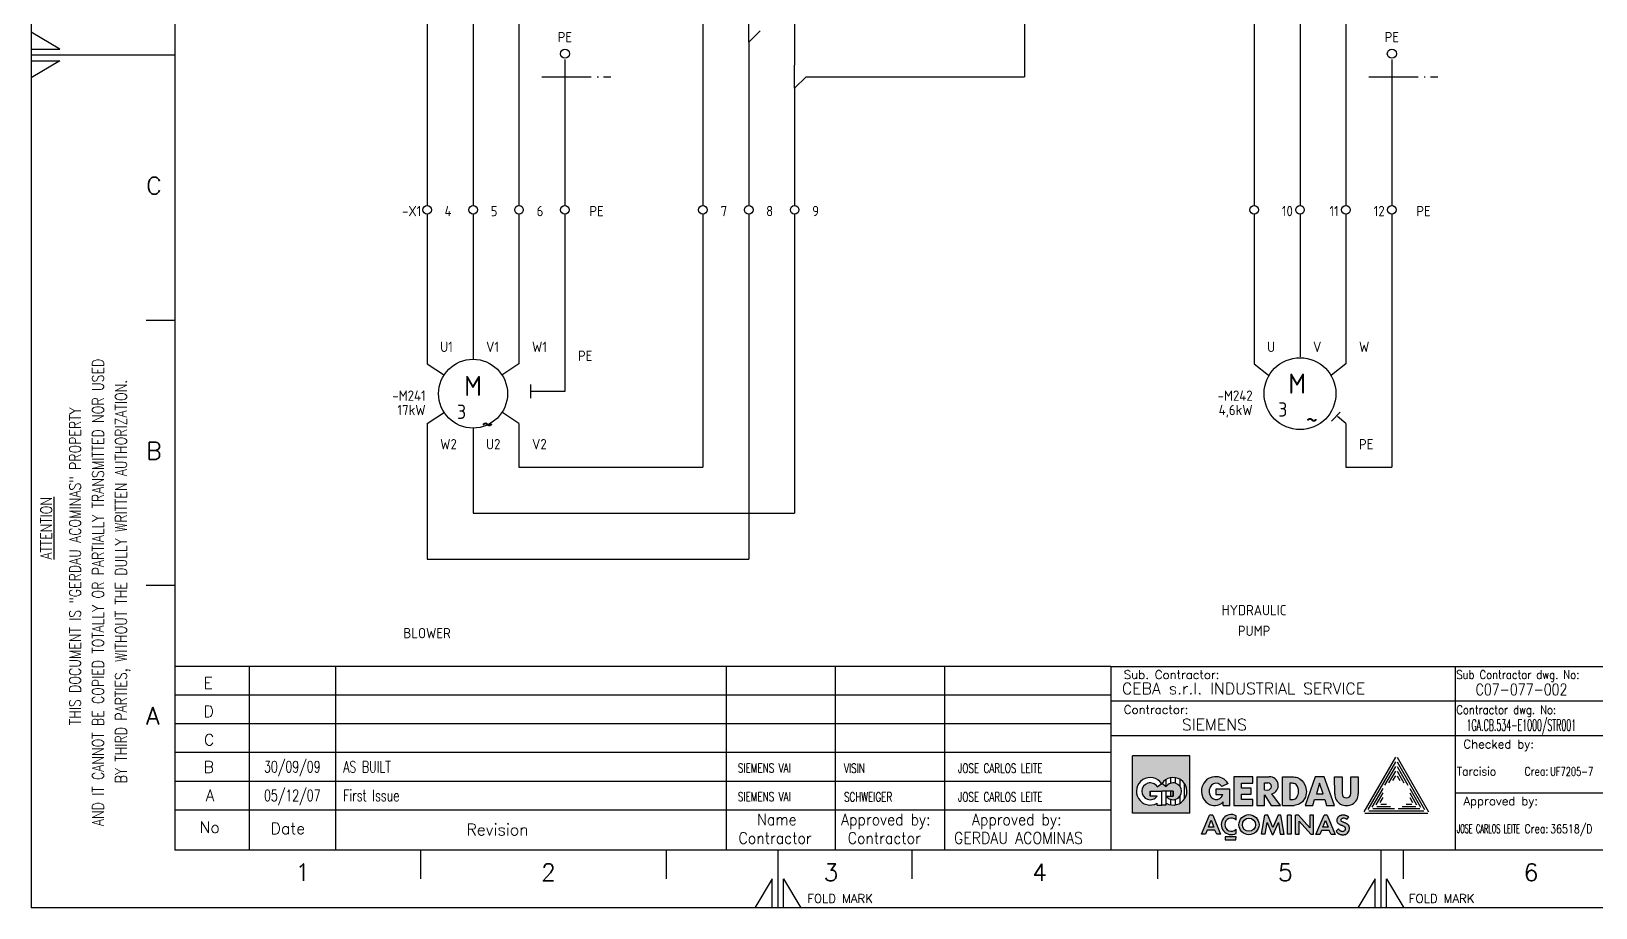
# Model space of a CAD drawing. Extents: x 520 to 940, y 6 to 303.
# Drawn here: x 520.2 to 792.6, y 6.5 to 159.1 of the extents above; entities that cross this region are included whole.
import ezdxf
from ezdxf.enums import TextEntityAlignment as Align

# ---------------------------------------------------------------- set-up
doc = ezdxf.new("R2010")
doc.units = 0
doc.header["$LTSCALE"] = 25
doc.header["$MEASUREMENT"] = 0
doc.linetypes.add('EPLANLINE7', pattern=[0])
doc.layers.get('0').update_dxf_attribs({"linetype": 'CONTINUOUS'})
for name, color, linetype in [('AUTOCONNECTING', 2, 'CONTINUOUS'), ('DESIG_', 3, 'CONTINUOUS'), ('FORM_1', 7, 'CONTINUOUS'), ('FORM_2', 4, 'CONTINUOUS'), ('FORM_3', 6, 'CONTINUOUS'), ('FORM_4', 1, 'CONTINUOUS'), ('MORSETTI', 7, 'CONTINUOUS'), ('SEF', 5, 'CONTINUOUS'), ('SIMBOLO', 4, 'CONTINUOUS'), ('TESTI', 7, 'CONTINUOUS'), ('TESTO', 5, 'CONTINUOUS')]:
    doc.layers.add(name, color=color, linetype=linetype)
doc.styles.add('ROMANS', font='romans.shx', dxfattribs={"width": 0.7, "oblique": 10, "height": 4})
doc.styles.get("Standard").update_dxf_attribs({"font": 'isocp.shx'})

# ---------------------------------------------------------------- blocks, each defined once
blk = doc.blocks.new('Format A3')
at = {"layer": 'FORM_1'}
h = blk.add_hatch(color=256, dxfattribs=at)
edge = h.paths.add_edge_path()
edge.add_line((217.87, 22.79), (217.87, 17.78))
edge.add_line((217.87, 17.78), (219.92, 17.78))
edge.add_spline(control_points=[(219.92, 17.78), (220.24, 17.85), (220.98, 18), (221.84, 18.93), (222.13, 20.2), (221.81, 21.63), (220.8, 22.71), (219.89, 22.77), (219.58, 22.79)], knot_values=[0, 0, 0, 0, 0.968333, 2.238245, 3.514092, 4.752916, 6.526982, 7.43734, 7.43734, 7.43734, 7.43734], degree=3, periodic=0)
edge.add_line((219.58, 22.79), (217.87, 22.79))
edge = h.paths.add_edge_path(flags=16)
edge.add_spline(control_points=[(219.59, 21.67), (219.7, 21.66), (220.06, 21.63), (220.6, 21.16), (220.68, 20.32), (220.63, 19.48), (220.1, 18.85), (219.69, 18.84), (219.58, 18.84)], knot_values=[0, 0, 0, 0, 0.326882, 1.089251, 1.872602, 2.763575, 3.625522, 3.966209, 3.966209, 3.966209, 3.966209], degree=3, periodic=0)
edge.add_line((219.58, 18.84), (219.17, 18.84))
edge.add_line((219.17, 18.84), (219.17, 21.67))
edge.add_line((219.17, 21.67), (219.59, 21.67))
h.paths.add_polyline_path([(223.55, 22.79), (221.81, 17.78), (223.19, 17.78), (223.48, 18.84), (225.23, 18.84), (225.54, 17.78), (226.94, 17.78), (225.11, 22.79)])
h.paths.add_polyline_path([(224.33, 21.67), (224.94, 19.81), (223.79, 19.81)], flags=16)
h.paths.add_polyline_path([(228.25, 22.79), (226.96, 22.79), (226.97, 19.8, 0.995265), (231.07, 19.81), (231.07, 22.79), (229.77, 22.79), (229.77, 19.87, -1), (228.25, 19.87)])
h.paths.add_polyline_path([(215.57, 22.79), (213.43, 22.79), (213.43, 17.78), (214.72, 17.78), (214.72, 19.66), (215.93, 17.78), (217.52, 17.78), (216.02, 19.84, 0.906396)])
h.paths.add_polyline_path([(215.29, 20.49), (214.72, 20.5), (214.72, 21.75), (215.31, 21.75, -1.017604)], flags=16)
h.paths.add_polyline_path([(209.42, 22.79), (209.42, 17.78), (212.73, 17.78), (212.73, 18.83), (210.73, 18.83), (210.73, 19.76), (212.41, 19.76), (212.41, 20.8), (210.73, 20.8), (210.73, 21.67), (212.73, 21.67), (212.73, 22.79)])
edge = h.paths.add_edge_path()
edge.add_ellipse((206.05, 20.28), major_axis=(0, -2.49), ratio=0.91559, start_angle=180.5657, end_angle=401.2517)
edge.add_line((207.56, 18.41), (207.56, 17.78))
edge.add_line((207.56, 17.78), (208.68, 17.78))
edge.add_line((208.68, 17.78), (208.68, 20.66))
edge.add_line((208.68, 20.66), (206.26, 20.66))
edge.add_line((206.26, 20.66), (206.26, 19.69))
edge.add_line((206.26, 19.69), (207.49, 19.69))
edge.add_ellipse((206.34, 20.25), major_axis=(0, -1.41), ratio=0.88785, start_angle=126.9107, end_angle=426.8029, ccw=False)
edge.add_line((207.34, 21.09), (208.41, 21.6))
edge.add_arc((206.36, 20.45), 2.34, 29.2872, 98.191)
h.paths.add_polyline_path([(205.74, 16.12), (205.19, 16.12), (203.77, 12.78), (204.46, 12.78), (204.76, 13.48), (206.07, 13.48), (206.44, 12.78), (207.11, 12.79)])
h.paths.add_polyline_path([(205.46, 15.22), (205.93, 14.01), (204.97, 14.01)], flags=16)
h.paths.add_polyline_path([(209.78, 12.92), (209.78, 13.66, -2.423597), (209.78, 15.28), (209.78, 16.02, 1.652966)])
h.paths.add_polyline_path([(210.29, 14.45, 1), (213.8, 14.45, 1)])
h.paths.add_polyline_path([(213.19, 14.45, -1), (210.89, 14.45, -1)], flags=16)
h.paths.add_polyline_path([(215.31, 16.12), (214.82, 16.12), (214.22, 12.78), (214.87, 12.78), (215.21, 14.84), (216.1, 12.73), (216.28, 12.73), (217.19, 14.84), (217.49, 12.78), (218.15, 12.78), (217.6, 16.12), (217.12, 16.12), (216.2, 13.99)])
h.paths.add_polyline_path([(219.4, 16.12), (218.75, 16.12), (218.75, 12.78), (219.4, 12.78)])
h.paths.add_polyline_path([(220.16, 12.78), (220.81, 12.78), (220.81, 15.04), (222.79, 12.78), (223.3, 12.78), (223.3, 16.12), (222.65, 16.12), (222.65, 13.88), (220.68, 16.12), (220.16, 16.12)])
h.paths.add_polyline_path([(225.66, 16.12), (225.13, 16.12), (223.7, 12.77), (224.39, 12.77), (224.69, 13.47), (226, 13.47), (226.37, 12.77), (227.04, 12.77)])
h.paths.add_polyline_path([(225.39, 15.2), (225.86, 14), (224.9, 14)], flags=16)
edge = h.paths.add_edge_path()
edge.add_spline(control_points=[(229.42, 15.81), (229.38, 15.84), (229.32, 15.89), (229.21, 15.96), (229.1, 16.02), (228.95, 16.09), (228.79, 16.14), (228.58, 16.18), (228.37, 16.18), (228.14, 16.15), (227.97, 16.08), (227.8, 16), (227.66, 15.88), (227.54, 15.75), (227.47, 15.59), (227.4, 15.42), (227.39, 15.24), (227.4, 15.04), (227.44, 14.85), (227.57, 14.66), (227.73, 14.54), (227.92, 14.42), (228.08, 14.35), (228.25, 14.29), (228.42, 14.23), (228.59, 14.16), (228.73, 14.07), (228.81, 13.98), (228.85, 13.89), (228.87, 13.78), (228.86, 13.67), (228.81, 13.54), (228.72, 13.42), (228.56, 13.32), (228.37, 13.29), (228.2, 13.3), (228.07, 13.34), (227.98, 13.38), (227.9, 13.44), (227.81, 13.5), (227.72, 13.6), (227.68, 13.69), (227.64, 13.74)], knot_values=[0, 0, 0, 0, 0.129897, 0.252239, 0.381983, 0.506097, 0.749316, 0.87783, 1.167741, 1.365595, 1.552935, 1.738999, 1.918105, 2.09238, 2.269928, 2.449255, 2.632957, 2.790606, 3.065835, 3.193419, 3.483878, 3.653535, 3.853782, 4.021202, 4.182707, 4.402789, 4.570564, 4.668988, 4.759204, 4.855589, 5.007336, 5.095097, 5.270281, 5.443299, 5.63607, 5.844858, 5.950481, 6.046454, 6.146081, 6.249423, 6.351995, 6.544354, 6.544354, 6.544354, 6.544354], degree=3, periodic=0)
edge.add_line((227.64, 13.74), (227.22, 13.33))
edge.add_spline(control_points=[(227.22, 13.33), (227.25, 13.3), (227.3, 13.21), (227.44, 13.06), (227.61, 12.91), (227.84, 12.8), (228.04, 12.73), (228.25, 12.7), (228.44, 12.69), (228.72, 12.72), (228.99, 12.82), (229.25, 13.03), (229.41, 13.25), (229.53, 13.57), (229.55, 13.89), (229.48, 14.23), (229.32, 14.44), (229.15, 14.58), (228.98, 14.67), (228.78, 14.76), (228.59, 14.83), (228.39, 14.91), (228.2, 15), (228.05, 15.18), (228.07, 15.39), (228.2, 15.54), (228.35, 15.61), (228.48, 15.63), (228.66, 15.63), (228.84, 15.57), (228.98, 15.46), (229.05, 15.4), (229.08, 15.37)], knot_values=[0, 0, 0, 0, 0.131114, 0.305389, 0.623258, 0.772631, 1.083491, 1.243018, 1.425854, 1.654083, 2.072988, 2.274716, 2.662927, 2.870188, 3.280959, 3.591243, 3.888658, 4.0589, 4.248032, 4.476436, 4.699919, 4.85554, 5.137678, 5.317889, 5.513624, 5.728226, 5.888869, 5.979085, 6.142909, 6.403998, 6.552706, 6.676571, 6.676571, 6.676571, 6.676571], degree=3, periodic=0)
edge.add_line((229.08, 15.37), (229.42, 15.81))
h.paths.add_polyline_path([(207.88, 12.33), (207.88, 11.83), (209.78, 11.83), (209.79, 12.33)])
h.paths.add_polyline_path([(201.77, 26.45), (191.77, 26.45), (191.77, 16.45), (201.77, 16.45)])
h.paths.add_polyline_path([(197.64, 18.19), (197.64, 17.87), (196.84, 17.87), (196.04, 17.87), (196.04, 18.19, -2.312045), (196.84, 21.6, -2.312045)], flags=16)
h.paths.add_polyline_path([(197.64, 19.43), (198.44, 19.43), (198.44, 20.27), (196.84, 20.27), (194.84, 20.27), (194.84, 19.43), (196.04, 19.43, -3.248328), (196.05, 21.08), (196.84, 21.6), (197.62, 21.08, -3.248328)], flags=0)
for p, q in [((0, 297), (0, 0)), ((5, 149.5), (0, 152.5)), ((0, 149.5), (5, 149.5)), ((0, 148.5), (25, 148.5)), ((0, 147.5), (5, 147.5)), ((5, 147.5), (0, 144.5)), ((20, 102.33), (25, 102.33)), ((20, 56.17), (25, 56.17)), ((37.97, 42), (37.97, 17)), ((52.97, 42), (52.97, 17)), ((120.99, 42), (120.99, 17)), ((140, 42), (140, 17)), ((159.01, 42), (159.01, 17)), ((248, 30), (248, 42)), ((188.01, 37), (25, 37)), ((188.01, 36), (298, 36)), ((188.01, 32), (25, 32)), ((188.01, 27), (25, 27)), ((191.77, 16.45), (191.77, 26.45)), ((201.77, 26.45), (191.77, 26.45)), ((201.77, 16.45), (201.77, 26.45)), ((237.53, 26.19), (232.06, 16.71)), ((237.53, 25.39), (232.76, 17.12)), ((237.53, 24.59), (235.65, 21.33)), ((237.83, 26.19), (243.31, 16.71)), ((237.83, 25.39), (242.62, 17.11)), ((237.83, 24.59), (239.72, 21.33)), ((188.01, 22), (25, 22)), ((197.64, 21.07), (197.64, 22.35)), ((198.44, 21.68), (198.44, 22.64)), ((199.24, 21.68), (199.24, 22.64)), ((200.04, 21.11), (200.04, 22.35)), ((209.42, 22.79), (209.42, 17.78)), ((212.73, 22.79), (209.42, 22.79)), ((212.73, 21.67), (212.73, 22.79)), ((213.43, 22.79), (213.43, 17.78)), ((213.43, 22.79), (215.57, 22.79)), ((217.87, 17.78), (217.87, 22.79)), ((217.87, 22.79), (219.58, 22.79)), ((223.55, 22.79), (221.81, 17.78)), ((225.11, 22.79), (223.55, 22.79)), ((226.94, 17.78), (225.11, 22.79)), ((226.97, 19.83), (226.96, 22.79)), ((226.96, 22.79), (228.25, 22.79)), ((228.25, 22.79), (228.25, 19.87)), ((229.77, 19.87), (229.77, 22.79)), ((229.77, 22.79), (231.07, 22.79)), ((231.07, 22.79), (231.07, 19.81)), ((237.53, 23.79), (236.34, 21.73)), ((237.53, 22.99), (237.04, 22.13)), ((237.83, 23.79), (239.03, 21.73)), ((237.83, 22.99), (238.33, 22.13)), ((194.84, 20.27), (196.84, 20.27)), ((194.84, 20.27), (196.84, 20.27)), ((194.84, 19.43), (194.84, 20.27)), ((194.84, 20.27), (194.84, 19.43)), ((196.04, 19.43), (194.84, 19.43)), ((196.04, 21.07), (196.84, 21.6)), ((197.64, 21.07), (196.84, 21.6)), ((196.84, 17.87), (196.84, 20.27)), ((198.84, 20.27), (196.84, 20.27)), ((198.84, 20.27), (196.84, 20.27)), ((197.64, 17.87), (197.64, 20.27)), ((197.64, 19.43), (198.84, 19.43)), ((198.44, 19.43), (198.44, 20.27)), ((198.84, 20.27), (198.84, 19.43)), ((198.84, 19.43), (198.84, 20.27)), ((200.04, 18.19), (200.04, 19.43)), ((200.84, 18.94), (200.84, 21.6)), ((208.68, 20.66), (206.26, 20.66)), ((206.26, 20.66), (206.26, 19.69)), ((206.26, 19.69), (207.49, 19.69)), ((208.41, 21.6), (207.34, 21.09)), ((208.68, 17.78), (208.68, 20.66)), ((210.73, 20.8), (210.73, 21.67)), ((210.73, 21.67), (212.73, 21.67)), ((212.41, 20.8), (210.73, 20.8)), ((210.73, 18.83), (210.73, 19.76)), ((210.73, 19.76), (212.41, 19.76)), ((212.41, 19.76), (212.41, 20.8)), ((214.72, 20.5), (214.72, 21.75)), ((214.72, 21.75), (215.31, 21.75)), ((214.72, 20.5), (215.31, 20.49)), ((214.72, 19.66), (215.93, 17.78)), ((214.72, 17.78), (214.72, 19.66)), ((217.52, 17.78), (216.02, 19.84)), ((224.33, 21.67), (223.79, 19.81)), ((223.79, 19.81), (224.94, 19.81)), ((224.94, 19.81), (224.33, 21.67)), ((235.33, 20.78), (233.45, 17.52)), ((235.33, 19.98), (234.14, 17.92)), ((235.33, 19.18), (234.84, 18.32)), ((240.04, 20.78), (241.92, 17.51)), ((240.04, 19.98), (241.23, 17.91)), ((240.04, 19.18), (240.54, 18.31)), ((248, 20), (298, 20)), ((201.77, 16.45), (191.77, 16.45)), ((196.04, 17.87), (196.04, 18.19)), ((196.04, 17.87), (196.84, 17.87)), ((197.64, 17.87), (196.84, 17.87)), ((197.64, 17.87), (197.64, 18.19)), ((198.44, 17.9), (198.44, 18.86)), ((199.24, 17.9), (199.24, 18.86)), ((207.56, 17.78), (207.56, 18.41)), ((207.56, 17.78), (208.68, 17.78)), ((209.42, 17.78), (212.73, 17.78)), ((212.73, 18.83), (210.73, 18.83)), ((212.73, 17.78), (212.73, 18.83)), ((213.43, 17.78), (214.72, 17.78)), ((215.93, 17.78), (217.52, 17.78)), ((217.87, 17.78), (219.92, 17.78)), ((221.81, 17.78), (223.19, 17.78)), ((223.19, 17.78), (223.48, 18.84)), ((223.48, 18.84), (225.23, 18.84)), ((225.23, 18.84), (225.54, 17.78)), ((225.54, 17.78), (226.94, 17.78)), ((232.21, 16.45), (243.16, 16.45)), ((232.9, 16.85), (242.47, 16.85)), ((233.6, 17.25), (237.37, 17.25)), ((234.29, 17.65), (236.67, 17.65)), ((234.98, 18.05), (235.98, 18.05)), ((238, 17.25), (241.77, 17.25)), ((238.7, 17.65), (241.08, 17.65)), ((239.39, 18.05), (240.39, 18.05)), ((203.77, 12.78), (205.19, 16.12)), ((204.97, 14.01), (205.46, 15.22)), ((205.93, 14.01), (204.97, 14.01)), ((205.74, 16.12), (205.19, 16.12)), ((205.46, 15.22), (205.93, 14.01)), ((205.74, 16.12), (207.11, 12.79)), ((209.78, 16.02), (209.78, 15.23)), ((209.78, 13.66), (209.78, 12.9)), ((214.22, 12.78), (214.82, 16.12)), ((215.31, 16.12), (214.82, 16.12)), ((214.87, 12.78), (215.21, 14.84)), ((215.21, 14.84), (216.1, 12.73)), ((216.2, 13.99), (215.31, 16.12)), ((217.12, 16.12), (216.2, 13.99)), ((216.28, 12.73), (217.19, 14.84)), ((217.6, 16.12), (217.12, 16.12)), ((217.19, 14.84), (217.49, 12.78)), ((218.15, 12.78), (217.6, 16.12)), ((218.75, 12.78), (218.75, 16.12)), ((219.4, 16.12), (218.75, 16.12)), ((219.4, 16.12), (219.4, 12.78)), ((220.16, 12.79), (220.16, 16.12)), ((220.68, 16.12), (220.16, 16.12)), ((222.65, 13.88), (220.68, 16.12)), ((220.81, 15.04), (222.79, 12.78)), ((220.81, 12.78), (220.81, 15.04)), ((222.65, 16.12), (222.65, 13.88)), ((223.3, 16.12), (222.65, 16.12)), ((223.3, 12.78), (223.3, 16.12)), ((223.7, 12.77), (225.13, 16.12)), ((224.9, 14), (225.39, 15.2)), ((225.86, 14), (224.9, 14)), ((225.66, 16.12), (225.13, 16.12)), ((225.39, 15.2), (225.86, 14)), ((225.66, 16.12), (227.04, 12.77)), ((227.22, 13.33), (227.64, 13.74)), ((229.08, 15.36), (229.42, 15.81)), ((204.46, 12.78), (203.77, 12.78)), ((204.76, 13.48), (204.46, 12.78)), ((206.07, 13.48), (204.76, 13.48)), ((206.44, 12.78), (206.07, 13.48)), ((207.11, 12.79), (206.44, 12.78)), ((207.88, 12.33), (207.88, 11.83)), ((209.79, 12.33), (207.88, 12.33)), ((207.88, 11.83), (209.78, 11.83)), ((209.78, 11.83), (209.79, 12.33)), ((214.87, 12.78), (214.22, 12.78)), ((216.1, 12.73), (216.28, 12.73)), ((217.49, 12.78), (218.15, 12.78)), ((219.4, 12.78), (218.75, 12.78)), ((220.16, 12.78), (220.81, 12.78)), ((222.79, 12.78), (223.3, 12.78)), ((224.39, 12.77), (223.7, 12.77)), ((224.69, 13.47), (224.39, 12.77)), ((226, 13.47), (224.69, 13.47)), ((226.37, 12.77), (226, 13.47)), ((227.04, 12.77), (226.37, 12.77)), ((67.78, 10), (67.78, 5)), ((110.55, 10), (110.55, 5)), ((130, 10), (130, 0)), ((153.33, 10), (153.33, 5)), ((196.11, 10), (196.11, 5)), ((235, 10), (235, 0)), ((238.89, 10), (238.89, 5)), ((129, 5), (126, 0)), ((129, 0), (129, 5)), ((131, 0), (131, 5)), ((131, 5), (134, 0)), ((234, 5), (231, 0)), ((234, 0), (234, 5)), ((236, 5), (239, 0)), ((236, 0), (236, 5)), ((420, 0), (0, 0))]:
    blk.add_line(p, q, dxfattribs=at)
blk.add_lwpolyline([(219.59, 21.67), (219.17, 21.67), (219.17, 18.84), (219.58, 18.84)], dxfattribs=at)
for radius in [1.75, 1.15]:
    blk.add_circle((212.04, 14.45), radius, dxfattribs=at)
for centre, radius, start, end in [((194.84, 20.27), 2.4, 33.5573, 300), ((198.84, 20.27), 2.4, 240, 146.4427), ((206.36, 20.45), 2.34, 29.2872, 98.191), ((215.65, 21.29), 1.5, 284.2434, 92.9996), ((194.84, 20.27), 1.46, 33.5573, 325.1132), ((198.84, 20.27), 1.46, 214.8868, 146.4427), ((215.31, 21.12), 0.633, 270, 90), ((229.02, 19.82), 2.05, 179.8525, 0.1475), ((229.01, 19.87), 0.761, 180, 0), ((208.97, 14.47), 1.75, 62.3456, 297.6544), ((208.97, 14.47), 1.15, 44.8431, 315.1569)]:
    blk.add_arc(centre, radius, start, end, dxfattribs=at)
for centre, major_axis, ratio, start_param, end_param in [((206.05, 20.28), (0, -2.49), 0.91559, 3.151467, 7.003163), ((206.34, 20.25), (0, -1.41), 0.88785, 2.21501, 7.449115)]:
    blk.add_ellipse(centre, major_axis=major_axis, ratio=ratio, start_param=start_param, end_param=end_param, dxfattribs=at)
for points in [[(219.58, 22.79), (220.48, 22.65), (221.76, 21.42), (222.04, 20.21), (221.73, 18.97), (220.84, 18.07), (219.92, 17.78)], [(219.58, 18.84), (219.91, 18.87), (220.52, 19.48), (220.66, 20.37), (220.5, 21.13), (219.91, 21.62), (219.59, 21.67)], [(227.22, 13.33), (227.3, 13.23), (227.41, 13.09), (227.66, 12.89), (227.79, 12.82), (228.09, 12.73), (228.24, 12.7), (228.43, 12.7), (228.65, 12.72), (229.04, 12.87), (229.2, 13), (229.43, 13.31), (229.5, 13.51), (229.53, 13.92), (229.46, 14.22), (229.28, 14.46), (229.15, 14.57), (228.99, 14.66), (228.78, 14.76), (228.57, 14.84), (228.43, 14.9), (228.18, 15.03), (228.07, 15.18), (228.09, 15.37), (228.22, 15.54), (228.37, 15.61), (228.46, 15.63), (228.62, 15.63), (228.87, 15.54), (228.99, 15.45), (229.08, 15.37)], [(227.64, 13.74), (227.75, 13.58), (227.81, 13.5), (227.9, 13.44), (227.98, 13.38), (228.07, 13.35), (228.17, 13.31), (228.38, 13.3), (228.56, 13.33), (228.71, 13.43), (228.82, 13.57), (228.85, 13.65), (228.86, 13.8), (228.84, 13.89), (228.8, 13.98), (228.74, 14.05), (228.6, 14.15), (228.4, 14.23), (228.25, 14.29), (228.09, 14.35), (227.91, 14.43), (227.76, 14.52), (227.54, 14.71), (227.47, 14.81), (227.4, 15.08), (227.39, 15.24), (227.41, 15.42), (227.47, 15.59), (227.55, 15.75), (227.66, 15.88), (227.8, 15.99), (227.97, 16.08), (228.14, 16.14), (228.34, 16.17), (228.63, 16.17), (228.75, 16.14), (228.99, 16.07), (229.1, 16.02), (229.21, 15.96), (229.31, 15.89), (229.42, 15.81)]]:
    blk.add_spline(points, degree=3, dxfattribs=at)
at = {"layer": 'FORM_3'}
for p in [(25, 287), (410, 10)]:
    blk.add_line(p, (25, 10), dxfattribs=at)
at = {"layer": 'FORM_4'}
for p, q in [((188.01, 42), (25, 42)), ((188.01, 42), (188.01, 10)), ((188.01, 42), (410, 42)), ((188.01, 30), (298, 30)), ((248, 10), (248, 30)), ((188.01, 17), (25, 17)), ((37.97, 17), (37.97, 10)), ((52.97, 17), (52.97, 10)), ((120.99, 17), (120.99, 10)), ((140, 17), (140, 10)), ((159.01, 17), (159.01, 10))]:
    blk.add_line(p, q, dxfattribs=at)
at = {"layer": 'FORM_1', "style": 'ROMANS'}
for p in [(135.13, 0.84), (239.88, 0.84)]:
    blk.add_text('FOLD MARK', height=1.5, dxfattribs=at).set_placement(p)
at = {"layer": 'FORM_2', "style": 'ROMANS', "width": 0.8}
for s, p in [('AND IT CANNOT BE COPIED TOTALLY OR PARTIALLY TRANSMITTED NOR USED', (12.63, 14.2)), ('BY THIRD PARTIES, WITHOUT THE DULLY WRITTEN AUTHORIZATION.', (16.63, 21.66)), ('THIS DOCUMENT IS "GERDAU ACOMINAS" PROPERTY', (8.63, 31.78)), ('%%UATTENTION', (3.61, 60.63))]:
    blk.add_text(s, height=2, rotation=90, dxfattribs=at).set_placement(p)
at = {"layer": 'FORM_2', "style": 'ROMANS'}
for s, height, p in [('Sub. Contractor:', 1.5, (190.24, 39.84)), ('E', 2, (30, 38.12)), ('D', 2, (30, 33.18)), ('Contractor:', 1.5, (190.24, 33.75)), ('C', 2, (30.07, 28.24)), ('Checked by:', 1.5, (249.38, 27.74)), ('B', 2, (30.02, 23.5)), ('A', 2, (30.36, 18.57)), ('Approved by:', 1.5, (249.38, 17.83)), ('No', 2, (29.31, 13.01)), ('Date', 2, (41.68, 12.8)), ('Revision', 2, (75.79, 12.6))]:
    blk.add_text(s, height=height, dxfattribs=at).set_placement(p)
for s, height, width, p in [('Sub Contractor dwg. No:', 1.5, 0.85, (248.15, 39.84)), ('Contractor dwg. No:', 1.5, 0.85, (248.15, 33.72)), ('Crea:', 1.5, 0.8, (260.02, 23)), ('Name', 2, 0.9, (126.4, 14.35)), ('Approved by:', 2, 0.9, (141.02, 14.35)), ('Approved by:', 2, 0.9, (163.81, 14.35)), ('Crea:', 1.5, 0.8, (260.02, 13)), ('Contractor ', 2, 0.9, (123.16, 11.12)), ('Contractor ', 2, 0.9, (142.17, 11.12)), ('GERDAU ACOMINAS', 2, 0.9, (160.68, 11.14))]:
    blk.add_text(s, height=height, dxfattribs=dict(at, width=width)).set_placement(p)
at = {"layer": 'FORM_2', "style": 'ROMANS', "flags": 4}
for tag, p in [('21', (189.91, 37.18)), ('18', (189.91, 30.89))]:
    blk.add_attdef(tag, p, '', height=2, dxfattribs=at)
at = {"layer": 'FORM_2', "color": 4, "style": 'ROMANS', "width": 0.8, "flags": 4}
for tag, p in [('22', (251.5, 37)), ('19', (251.5, 30.8)), ('24', (278.73, 22.67))]:
    blk.add_attdef(tag, p, '', height=2, dxfattribs=at)
at = {"layer": 'FORM_2', "style": 'ROMANS', "flags": 4}
for tag, p, height, width in [('23', (276.41, 37.01), 2, 0.8), ('20', (276.22, 30.68), 2, 0.8), ('14', (248.25, 23), 1.5, 0.9), ('15', (264.49, 22.98), 1.5, 0.8), ('16', (248.25, 13), 1.5, 0.9), ('17', (264.49, 12.98), 1.5, 0.8)]:
    blk.add_attdef(tag, p, '', height=height, dxfattribs=dict(at, width=width))
at = {"layer": 'FORM_4', "style": 'ROMANS'}
for s, p in [('C', (20.01, 124.24)), ('B', (20.01, 78.07)), ('A', (20.01, 31.9)), ('1', (45.99, 4.65)), ('2', (88.77, 4.65)), ('3', (137.98, 4.65)), ('4', (174.32, 4.65)), ('5', (217.1, 4.65)), ('6', (259.88, 4.65))]:
    blk.add_text(s, height=3, dxfattribs=at).set_placement(p)
at = {"layer": 'FORM_4', "color": 1, "style": 'ROMANS', "oblique": 10, "width": 0.8, "flags": 4}
for tag, p in [('11', (300.77, 34.39)), ('12', (300.77, 29.5)), ('13', (300.77, 24.62))]:
    blk.add_attdef(tag, p, '', height=2.5, dxfattribs=at)
at = {"layer": 'FORM_4', "color": 1, "style": 'ROMANS', "flags": 2}
blk.add_attdef('25', (279.66, 12.25), '', height=5, dxfattribs=at)
at = {"layer": 'FORM_4', "style": 'ROMANS', "width": 1.25, "flags": 4}
for tag, p in [('1', (303.88, 13.92)), ('3', (312.28, 13.92)), ('5', (324.88, 13.92)), ('7', (346.28, 13.92)), ('10', (395.28, 13.92))]:
    blk.add_attdef(tag, p, '', height=3.5, dxfattribs=at)
for tag, p in [('2', (310.18, 13.92)), ('4', (322.78, 13.92)), ('6', (339.78, 13.92)), ('9', (387.98, 13.92))]:
    blk.add_attdef(tag, text='', height=3.5, dxfattribs=at).set_placement(p, align=Align.CENTER)
at = {"layer": 'FORM_4', "color": 1, "style": 'ROMANS', "width": 1.25, "flags": 4}
blk.add_attdef('8', (368.28, 13.92), '', height=3.5, dxfattribs=at)
blk = doc.blocks.new('30_0_IEC_WUPI')
at = {"layer": 'SIMBOLO', "color": 3, "linetype": 'EPLANLINE7'}
blk.add_line((0, 4), (0, 1.6), dxfattribs=at)
blk.add_circle((0, 0.8), 0.75, dxfattribs=at)
blk = doc.blocks.new('60_0_IEC_WUPI')
at = {"layer": 'SIMBOLO', "color": 3, "linetype": 'EPLANLINE7'}
for p, q in [((0, 4), (0, 2)), ((8, 4), (8, 2.8)), ((16, 4), (16, 2)), ((0, 2), (3, 0)), ((16, 2), (13, 0)), ((0, -8.4), (3, -6.4)), ((16, -8.4), (13, -6.4)), ((0, -8.4), (0, -12)), ((8, -9.2), (8, -12)), ((16, -8.4), (16, -12))]:
    blk.add_line(p, q, dxfattribs=at)
blk.add_circle((8, -3.2), 6, dxfattribs=at)
at = {"layer": 'TESTO', "color": 4, "width": 0.998314}
for s, p in [('M', (8, -3.6)), ('~', (10.5, -10.4))]:
    blk.add_text(s, height=3.5, dxfattribs=at).set_placement(p, align=Align.CENTER)
at = {"layer": 'TESTO', "color": 3, "width": 1.0032}
blk.add_text('3', height=2.5, dxfattribs=at).set_placement((6, -7.6), align=Align.CENTER)
blk = doc.blocks.new('SO283')
at = {"layer": 'SIMBOLO', "color": 2, "linetype": 'EPLANLINE7'}
for p, q in [((0, 2), (0, 0)), ((0, 0), (2, 0))]:
    blk.add_line(p, q, dxfattribs=at)
blk = doc.blocks.new('SO300')
at = {"layer": 'SIMBOLO', "color": 2, "linetype": 'EPLANLINE7'}
blk.add_line((0, 3), (0, 0), dxfattribs=at)
blk.add_circle((0, 4), 0.8, dxfattribs=at)
blk = doc.blocks.new('184_0_IEC_WUPI')
at = {"layer": 'SIMBOLO', "color": 3, "linetype": 'EPLANLINE7'}
for p, q in [((0, 4), (0, 3.2)), ((0, 3.2), (0, -2.8)), ((-6, -1.6), (-6, -4)), ((0, -2.8), (-6, -2.8))]:
    blk.add_line(p, q, dxfattribs=at)
blk = doc.blocks.new('SO282')
at = {"layer": 'SIMBOLO', "color": 2, "linetype": 'EPLANLINE7'}
for p in [(-2, 0), (0, 2)]:
    blk.add_line(p, (0, 0), dxfattribs=at)
blk = doc.blocks.new('SO263')
at = {"layer": 'TESTI', "color": 2, "linetype": 'EPLANLINE7'}
for q in [(0, 2), (2, 0)]:
    blk.add_line((0, -2), q, dxfattribs=at)
blk = doc.blocks.new('62_0_IEC_WUPI')
at = {"layer": 'SIMBOLO', "color": 3, "linetype": 'EPLANLINE7'}
for p, q in [((0, 4), (0, 2)), ((8, 4), (8, 3.2)), ((16, 4), (16, 2)), ((0, 2), (2.5, 0)), ((16, 2), (13.5, 0)), ((15, -6.4), (13.5, -8)), ((16, -8.4), (14.5, -7.2)), ((16, -8.4), (16, -12))]:
    blk.add_line(p, q, dxfattribs=at)
blk.add_circle((8, -3.2), 6.25, dxfattribs=at)
at = {"layer": 'TESTO', "color": 4, "width": 0.998314}
blk.add_text('M', height=3.5, dxfattribs=at).set_placement((7.5, -3.2), align=Align.CENTER)
at = {"layer": 'TESTO', "color": 3, "width": 1.0032}
blk.add_text('3', height=2.5, dxfattribs=at).set_placement((5, -7.2), align=Align.CENTER)
at = {"layer": 'TESTO', "color": 4, "width": 0.998314}
blk.add_text('~', height=3.5, dxfattribs=at).set_placement((9, -9.6))

msp = doc.modelspace()

# ---------------------------------------------------------------- linework, layer by layer
at = {"layer": 'AUTOCONNECTING', "color": 2, "linetype": 'EPLANLINE7'}
for p, q in [((589.1, 195.18), (589.1, 131.18)), ((597.1, 195.18), (597.1, 131.18)), ((605.1, 195.18), (605.1, 131.18)), ((653.1, 195.18), (653.1, 153.18)), ((693.1, 195.18), (693.1, 151.18)), ((733.1, 195.18), (733.1, 131.18)), ((741.1, 195.18), (741.1, 131.18)), ((749.1, 195.18), (749.1, 131.18)), ((637.1, 165.18), (637.1, 131.18)), ((645.1, 157.18), (645.1, 131.18)), ((613.1, 151.18), (613.1, 131.18)), ((655.1, 151.18), (693.1, 151.18)), ((757.1, 151.18), (757.1, 131.18)), ((653.1, 149.18), (653.1, 131.18)), ((589.1, 127.18), (589.1, 103.18)), ((597.1, 127.18), (597.1, 103.18)), ((605.1, 127.18), (605.1, 103.18)), ((613.1, 127.18), (613.1, 103.18)), ((637.1, 127.18), (637.1, 83.18)), ((645.1, 127.18), (645.1, 67.18)), ((653.1, 127.18), (653.1, 75.18)), ((733.1, 127.18), (733.1, 103.18)), ((741.1, 127.18), (741.1, 103.18)), ((749.1, 127.18), (749.1, 103.18)), ((757.1, 127.18), (757.1, 83.18)), ((589.1, 87.18), (589.1, 67.18)), ((597.1, 87.18), (597.1, 75.18)), ((605.1, 87.18), (605.1, 83.18)), ((749.1, 87.18), (749.1, 83.18)), ((605.1, 83.18), (637.1, 83.18)), ((749.1, 83.18), (757.1, 83.18)), ((597.1, 75.18), (653.1, 75.18)), ((589.1, 67.18), (645.1, 67.18))]:
    msp.add_line(p, q, dxfattribs=at)
at = {"layer": 'SIMBOLO', "color": 0, "linetype": 'EPLANLINE7'}
for p, q in [((609.1, 151.18), (617.65, 151.18)), ((618.72, 151.18), (618.92, 151.18)), ((619.8, 151.18), (621.1, 151.18)), ((620.17, 151.18), (621.1, 151.18)), ((753.1, 151.18), (761.65, 151.18)), ((762.72, 151.18), (762.92, 151.18)), ((763.8, 151.18), (765.1, 151.18)), ((764.17, 151.18), (765.1, 151.18))]:
    msp.add_line(p, q, dxfattribs=at)

# ---------------------------------------------------------------- block references
ref = msp.add_blockref('Format A3', (520.17, 6.46))
ref.add_attrib('14', 'Tarcisio', (768.42, 29.46), dxfattribs={"layer": 'FORM_2', "height": 1.5, "style": 'ROMANS', "width": 0.9})
ref.add_attrib('15', 'UF7205-7', (784.67, 29.43), dxfattribs={"layer": 'FORM_2', "height": 1.5, "style": 'ROMANS', "width": 0.7})
ref.add_attrib('16', 'JOSE CARLOS LEITE', (768.42, 19.46), dxfattribs={"layer": 'FORM_2', "height": 1.5, "style": 'ROMANS', "width": 0.5})
ref.add_attrib('17', '36518/D', (784.67, 19.43), dxfattribs={"layer": 'FORM_2', "height": 1.5, "style": 'ROMANS', "width": 0.8})
ref.add_attrib('18', '       SIEMENS', (710.09, 37.35), dxfattribs={"layer": 'FORM_2', "height": 2, "style": 'ROMANS'})
ref.add_attrib('19', '1GA.CB.534-E1000/STR001', (770.11, 37.26), dxfattribs={"layer": 'FORM_2', "color": 4, "height": 2, "style": 'ROMANS', "width": 0.5})
ref.add_attrib('21', 'CEBA s.r.I. INDUSTRIAL SERVICE', (710.09, 43.63), dxfattribs={"layer": 'FORM_2', "height": 2, "style": 'ROMANS'})
ref.add_attrib('22', 'C07-077-002', (771.68, 43.46), dxfattribs={"layer": 'FORM_2', "color": 4, "height": 2, "style": 'ROMANS', "width": 0.8})
at = {"layer": 'SIMBOLO'}
for name, p in [('SO263', (645.1, 159.18)), ('SO300', (613.1, 151.18)), ('SO300', (757.1, 151.18)), ('SO263', (653.1, 151.18)), ('SO282', (693.1, 151.18)), ('SO283', (605.1, 83.18)), ('SO282', (637.1, 83.18)), ('SO283', (749.1, 83.18)), ('SO282', (757.1, 83.18)), ('SO283', (597.1, 75.18)), ('SO282', (653.1, 75.18)), ('SO283', (589.1, 67.18)), ('SO282', (645.1, 67.18))]:
    msp.add_blockref(name, p, dxfattribs=at)
ref = msp.add_blockref('30_0_IEC_WUPI', (589.1, 127.18), dxfattribs=at)
ref.add_attrib('DESIGN._1', '-X1', dxfattribs={"layer": 'MORSETTI', "color": 2, "height": 1.8, "width": 1.000667, "flags": 2}).set_placement((588.1, 126.88), align=Align.RIGHT)
ref.add_attrib('DESIGN._2', '4', dxfattribs={"layer": 'MORSETTI', "color": 2, "height": 1.8, "width": 1.000667, "flags": 2}).set_placement((593.35, 126.88), align=Align.RIGHT)
ref = msp.add_blockref('30_0_IEC_WUPI', (597.1, 127.18), dxfattribs=at)
ref.add_attrib('DESIGN._1', '5', dxfattribs={"layer": 'MORSETTI', "color": 2, "height": 1.8, "width": 1.000667, "flags": 2}).set_placement((601.35, 126.88), align=Align.RIGHT)
ref = msp.add_blockref('30_0_IEC_WUPI', (605.1, 127.18), dxfattribs=at)
ref.add_attrib('DESIGN._1', '6', dxfattribs={"layer": 'MORSETTI', "color": 2, "height": 1.8, "width": 1.000667, "flags": 2}).set_placement((609.35, 126.88), align=Align.RIGHT)
ref = msp.add_blockref('30_0_IEC_WUPI', (613.1, 127.18), dxfattribs=at)
ref.add_attrib('DESIGN._1', 'PE', dxfattribs={"layer": 'MORSETTI', "color": 2, "height": 1.8, "width": 1.000667, "flags": 2}).set_placement((619.85, 126.88), align=Align.RIGHT)
ref = msp.add_blockref('30_0_IEC_WUPI', (637.1, 127.18), dxfattribs=at)
ref.add_attrib('DESIGN._1', '7', dxfattribs={"layer": 'MORSETTI', "color": 2, "height": 1.8, "width": 1.000667, "flags": 2}).set_placement((641.35, 126.88), align=Align.RIGHT)
ref = msp.add_blockref('30_0_IEC_WUPI', (645.1, 127.18), dxfattribs=at)
ref.add_attrib('DESIGN._1', '8', dxfattribs={"layer": 'MORSETTI', "color": 2, "height": 1.8, "width": 1.000667, "flags": 2}).set_placement((649.35, 126.88), align=Align.RIGHT)
ref = msp.add_blockref('30_0_IEC_WUPI', (653.1, 127.18), dxfattribs=at)
ref.add_attrib('DESIGN._1', '9', dxfattribs={"layer": 'MORSETTI', "color": 2, "height": 1.8, "width": 1.000667, "flags": 2}).set_placement((657.35, 126.88), align=Align.RIGHT)
ref = msp.add_blockref('30_0_IEC_WUPI', (733.1, 127.18), dxfattribs=at)
ref.add_attrib('DESIGN._1', '10', dxfattribs={"layer": 'MORSETTI', "color": 2, "height": 1.8, "width": 1.000667, "flags": 2}).set_placement((739.85, 126.88), align=Align.RIGHT)
ref = msp.add_blockref('30_0_IEC_WUPI', (741.1, 127.18), dxfattribs=at)
ref.add_attrib('DESIGN._1', '11', dxfattribs={"layer": 'MORSETTI', "color": 2, "height": 1.8, "width": 1.000667, "flags": 2}).set_placement((747.85, 126.88), align=Align.RIGHT)
ref = msp.add_blockref('30_0_IEC_WUPI', (749.1, 127.18), dxfattribs=at)
ref.add_attrib('DESIGN._1', '12', dxfattribs={"layer": 'MORSETTI', "color": 2, "height": 1.8, "width": 1.000667, "flags": 2}).set_placement((755.85, 126.88), align=Align.RIGHT)
ref = msp.add_blockref('30_0_IEC_WUPI', (757.1, 127.18), dxfattribs=at)
ref.add_attrib('DESIGN._1', 'PE', dxfattribs={"layer": 'MORSETTI', "color": 2, "height": 1.8, "width": 1.000667, "flags": 2}).set_placement((763.85, 126.88), align=Align.RIGHT)
ref = msp.add_blockref('60_0_IEC_WUPI', (589.1, 99.18), dxfattribs=at)
ref.add_attrib('SEF_1', '-M241', dxfattribs={"layer": 'SEF', "color": 2, "height": 1.8, "width": 1.000667, "flags": 2}).set_placement((588.85, 94.73), align=Align.RIGHT)
ref.add_attrib('DESIGN._1', 'U1', (591.37, 103.23), dxfattribs={"layer": 'DESIG_', "color": 2, "height": 1.8, "width": 1.000667, "flags": 2})
ref.add_attrib('DESIGN._2', 'W2', (591.37, 86.28), dxfattribs={"layer": 'DESIG_', "color": 2, "height": 1.8, "width": 1.000667, "flags": 2})
ref.add_attrib('DESIGN._3', 'V1', (599.37, 103.23), dxfattribs={"layer": 'DESIG_', "color": 2, "height": 1.8, "width": 1.000667, "flags": 2})
ref.add_attrib('DESIGN._4', 'U2', (599.37, 86.28), dxfattribs={"layer": 'DESIG_', "color": 2, "height": 1.8, "width": 1.000667, "flags": 2})
ref.add_attrib('DESIGN._5', 'W1', (607.37, 103.23), dxfattribs={"layer": 'DESIG_', "color": 2, "height": 1.8, "width": 1.000667, "flags": 2})
ref.add_attrib('DESIGN._6', 'V2', (607.37, 86.28), dxfattribs={"layer": 'DESIG_', "color": 2, "height": 1.8, "width": 1.000667, "flags": 2})
ref = msp.add_blockref('62_0_IEC_WUPI', (733.1, 99.18), dxfattribs=at)
ref.add_attrib('SEF_1', '-M242', dxfattribs={"layer": 'SEF', "color": 2, "height": 1.8, "width": 1.000667, "flags": 2}).set_placement((732.85, 94.73), align=Align.RIGHT)
ref.add_attrib('DESIGN._1', 'U', (735.37, 103.23), dxfattribs={"layer": 'DESIG_', "color": 2, "height": 1.8, "width": 1.000667, "flags": 2})
ref.add_attrib('DESIGN._2', 'V', (743.37, 103.23), dxfattribs={"layer": 'DESIG_', "color": 2, "height": 1.8, "width": 1.000667, "flags": 2})
ref.add_attrib('DESIGN._3', 'W', (751.37, 103.23), dxfattribs={"layer": 'DESIG_', "color": 2, "height": 1.8, "width": 1.000667, "flags": 2})
ref.add_attrib('DESIGN._4', 'PE', (751.37, 86.28), dxfattribs={"layer": 'DESIG_', "color": 2, "height": 1.8, "width": 1.000667, "flags": 2})
ref = msp.add_blockref('184_0_IEC_WUPI', (613.1, 99.18), dxfattribs=at)
ref.add_attrib('DESIGN._1', 'PE', (615.37, 101.68), dxfattribs={"layer": 'DESIG_', "color": 2, "height": 1.8, "width": 1.000667, "flags": 2})

# ---------------------------------------------------------------- texts
at = {"layer": 'FORM_2', "style": 'ROMANS', "width": 0.7}
for s, p in [('30/09/09', (565.62, 30.86)), ('05/12/07', (565.62, 25.86))]:
    msp.add_text(s, height=2, dxfattribs=at).set_placement(p, align=Align.MIDDLE)
for s, height, p in [('AS BUILT', 2, (574.5, 29.99)), ('SIEMENS VAI', 1.6, (643.21, 29.99)), ('VISIN', 1.6, (661.69, 29.95)), ('JOSE CARLOS LEITE', 1.6, (681.53, 29.95)), ('First Issue', 2, (574.5, 24.99)), ('SIEMENS VAI', 1.6, (643.21, 24.99)), ('SCHWEIGER', 1.6, (661.69, 24.95)), ('JOSE CARLOS LEITE', 1.6, (681.53, 24.95))]:
    msp.add_text(s, height=height, dxfattribs=at).set_placement(p)
at = {"layer": 'TESTI', "color": 2, "width": 1.000667}
for s, p in [('17kW', (588.85, 92.23)), ('4,6kW', (732.85, 92.23))]:
    msp.add_text(s, height=1.8, dxfattribs=at).set_placement(p, align=Align.RIGHT)
at = {"layer": 'TESTO', "color": 2, "width": 1.000667}
for s, p in [('PE', (613.1, 157.18)), ('PE', (757.1, 157.18)), ('HYDRAULIC', (733.1, 57.38)), ('BLOWER', (589.1, 53.38)), ('PUMP', (733.1, 53.78))]:
    msp.add_text(s, height=1.8, dxfattribs=at).set_placement(p, align=Align.CENTER)

doc.saveas('drawing.dxf')
